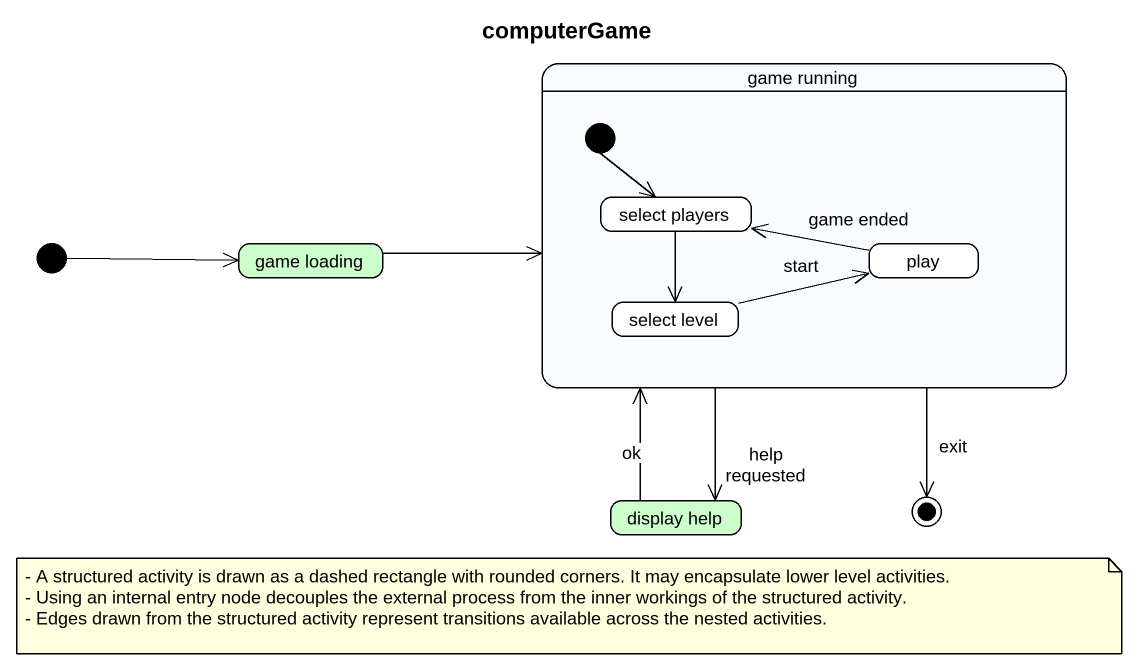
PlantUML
@startuml
title computerGame
hide empty description
state "game running" as game_running {
  state "select players" as select_players #FFFFFF
  state "select level" as select_level #FFFFFF
  state play #FFFFFF
  [*] --> select_players
}
state "game loading" as game_loading #CCFFCC
state "display help" as display_help #CCFFCC
[*] -right-> game_loading
game_running --> display_help : help requested
select_players --> select_level
game_loading -right-> game_running
select_level -right-> play : start
play -left-> select_players : game ended
display_help -up-> game_running : ok
game_running --> [*] : exit
note as N1
  - A structured activity is drawn as a dashed rectangle with rounded corners. It may encapsulate lower level activities.
  - Using an internal entry node decouples the external process from the inner workings of the structured activity.
  - Edges drawn from the structured activity represent transitions available across the nested activities.
end note
@enduml
